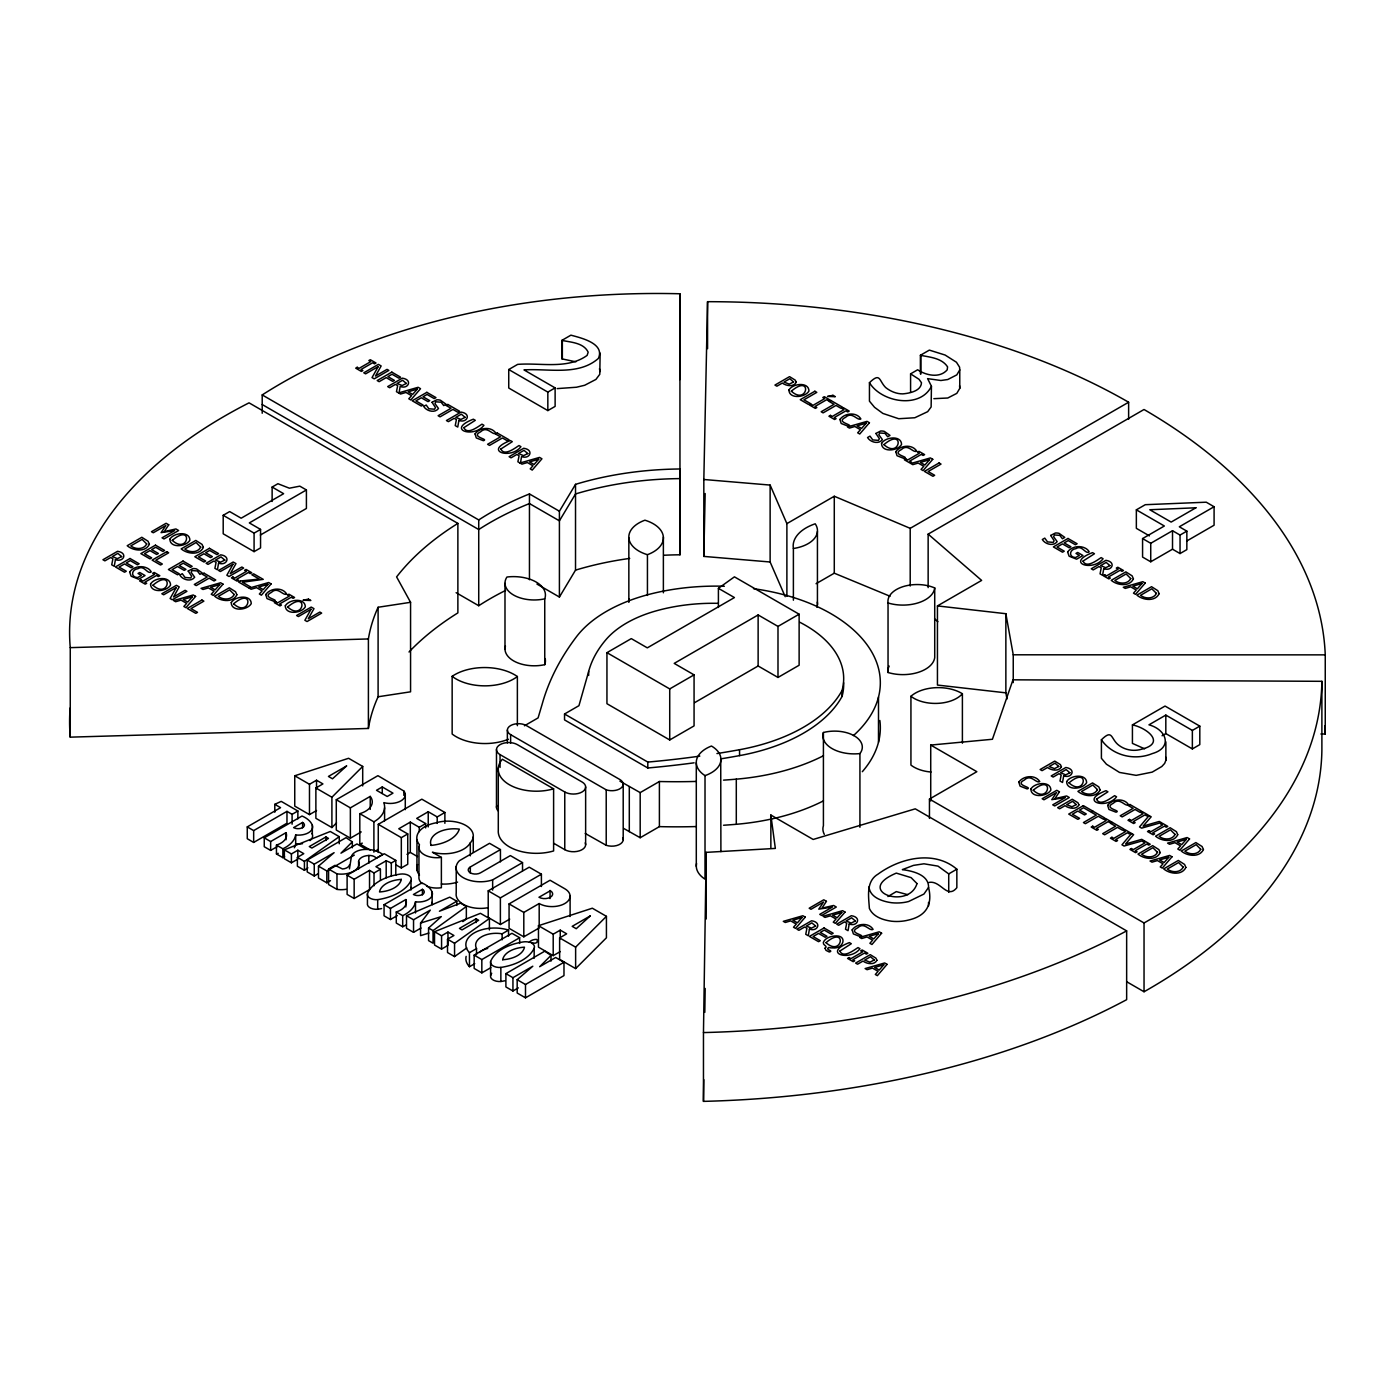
<?xml version="1.0" encoding="UTF-8"?>
<svg xmlns="http://www.w3.org/2000/svg" width="1395" height="1395" viewBox="0 0 1395 1395"><rect width="100%" height="100%" fill="white"/><g stroke="black" fill="none" stroke-linecap="round" stroke-linejoin="round"><path stroke-width="1.5" d="M703.464 1032.579L706.201 852.362L775.341 848.422L770.86 815.029L813.163 839.459L915.259 808.838L1126.654 930.884L1126.654 999.674A664.683 383.747 0 0 1 703.464 1101.37L703.464 1032.579A664.683 383.747 0 0 0 1126.654 930.884M703.464 1101.37L703.795 1079.66M704.806 1012.351L705.172 988.462M785.211 596.694L770.127 561.993L703.83 556.413L703.83 479.496L707.561 301.686A595.648 343.902 0 0 1 1128.625 402.231L1128.625 419.32M703.83 556.413L705.155 493.534M561.889 340.38L570.904 335.166C580.965 337.904 605.221 343.414 598.368 358.428C578.297 376.127 548.305 368.28 523.979 369.919L555.123 387.897L555.123 406.398L547.834 410.583L508.739 388.019L508.739 369.535L517.632 364.391C540.353 362.526 567.469 369.71 587.121 355.394L588.167 352.168C583.598 342.664 570.939 342.333 561.889 340.38L561.889 358.864L575.873 361.828M600.146 353.057L599.78 374.296L595.927 379.423L584.697 385.264L576.466 387.235L557.163 388.612M920.386 373.79L920.386 355.289L929.349 350.11L945.112 355.045L956.447 362.247L959.568 367.164L959.76 369.884L956.796 374.889L947.746 379.527L940.893 380.504L927.605 378.638L931.441 386.241C920.351 409.049 881.553 402.632 869.451 382.683C880.611 371.977 878.78 380.626 885.651 387.531C890.498 391.385 896.549 393.948 902.809 393.878C909.47 393.268 921.084 391.106 921.485 382.753L919.026 379.3L910.586 373.86L910.586 392.361M399.005 393.146L400.156 386.467C408.247 389.658 413.094 379.702 402.301 378.167L387.688 386.607L389.623 387.74L395.43 384.375L397.662 385.665L396.476 391.699L400.539 394.035L405.945 392.448L411.542 395.674L408.787 398.796L410.827 399.981L420.523 388.699L418.134 387.304L398.586 392.902M520.422 463.245L521.573 456.566C529.664 459.757 534.512 449.8 523.718 448.266L509.105 456.706L511.041 457.839L516.865 454.474L519.079 455.764L517.894 461.797L521.957 464.134L527.38 462.547L532.96 465.773L530.205 468.894L532.245 470.08L541.94 458.798L539.551 457.403L520.004 463M349.447 868.876L351.296 857.227A14.63 8.457 0 0 1 364.758 849.45A19.635 11.334 0 0 1 382.666 854.507L376.249 858.204A7.394 4.272 0 0 0 368.838 855.466A11.021 6.365 0 0 0 358.602 861.395A17.908 10.34 0 0 1 336.98 873.863L328.575 869.033L328.575 884.552L336.98 889.4A17.908 10.34 0 0 0 346.03 889.312M956.848 869.207L948.722 873.898L937.981 866.121L923.961 863.801L913.463 865.388L902.356 869.626C912.225 870.916 929 874.648 928.564 887.429C932.959 905.39 925.495 916.184 908.598 920.02A28.493 16.461 0 0 1 891.771 921.241C883.262 920.107 873.183 916.933 869.381 908.459C868.614 896.532 865.772 881.221 878.118 874.072C900.159 857.873 934.249 849.904 956.848 869.207L956.848 887.691C947.031 899.775 940.701 879.949 928.931 882.46M718.198 603.337A130.467 75.33 0 0 0 655.354 611.097A108.897 62.88 0 0 0 606.04 639.573A187.976 108.531 0 0 0 588.655 671.501L578.942 705.678L564.539 713.996L564.539 719.907L647.803 767.982A613.294 354.086 0 0 0 694.082 762.821M959.76 369.884L959.76 388.368L956.796 393.373L947.746 398.011L933.865 398.674M1162.07 735.758L1165.819 733.596L1192.359 748.923L1199.805 744.616L1199.805 726.132L1192.359 730.422L1165.819 715.094L1148.974 724.825C1166.551 729.55 1173.125 747.685 1152.218 753.614C1134.71 760.885 1112.373 755.724 1101.405 739.803C1112.338 729.01 1110.751 738.06 1117.674 744.32C1124.213 750.004 1133.438 751.696 1141.668 749.202C1166.342 743.134 1146.864 727.806 1132.426 724.894L1132.426 743.395L1144.597 748.801M1165.871 741.861L1165.871 760.345L1164.651 763.414L1161.791 766.518L1152.218 772.115L1136.158 775.358L1119.487 772.429L1106.427 764.216L1101.405 758.305L1101.405 739.803M928.564 887.429L923.909 894.073L908.598 901.519A28.493 16.461 0 0 1 891.771 902.739C882.739 901.519 869.905 897.578 868.998 886.854M536.953 584.069L559.412 597.043L559.412 511.233L575.525 484.344A232.25 134.094 0 0 1 679.993 468.982L679.993 554.792A232.25 134.094 0 0 0 663.689 555.262M559.412 597.043L575.525 570.136L575.525 484.344M428.875 933.063L420.575 935.644L420.575 923.072L430.305 910.115L413.548 919.776L406.503 915.713L406.503 928.285L413.548 932.348L420.994 928.059M294.746 775.777L309.481 784.286L316.526 780.223L322.925 783.92L315.88 787.983L315.88 818.307L331.905 827.566L331.905 797.242L362.7 766.43L348.593 758.287L294.746 775.777L294.746 806.118L309.481 814.61L316.526 810.547M331.905 827.566L336.509 822.945M538.47 925.705L553.205 934.197L560.249 930.134L566.666 933.83L559.622 937.893L559.622 959.359L575.629 968.601L575.629 947.153L606.424 916.341L592.334 908.215L538.47 925.705L538.47 947.153L553.205 955.645L560.249 951.582M575.629 968.601L606.424 937.789L606.424 916.341M317.868 873.898L314.259 875.99L307.196 871.91L307.196 860.087L346.065 837.645L352.325 841.865L340.955 853.182L356.981 843.94L365.298 848.753M505.897 973.623L544.765 951.181L551.008 955.418L539.656 966.718L555.663 957.476L563.981 962.288L563.981 975.593L525.496 997.826L517.179 993.013L517.179 979.691L532.803 966.229L512.942 977.686L505.897 973.623L505.897 986.945L512.942 991.008L518.347 987.869M456.793 905.425L456.793 901.222L439.425 911.249L460.577 903.158L466.348 906.488L433.043 930.622L433.043 943.212L428.561 940.614L428.561 928.041L441.308 916.602L420.575 923.072M330.476 880.681L326.814 882.808L318.478 877.996L318.478 866.155L334.102 852.676L314.259 864.15L307.196 860.087M462.844 921.607L466.348 919.061L466.348 906.488M718.408 607.453L718.408 588.324L734.433 576.85L799.126 614.201L799.126 665.241L777.991 677.447L758.13 665.99L694.727 702.592M304.424 870.306L304.424 861.43L339.247 836.669L330.284 831.49L284.371 849.851L284.371 858.727L291.416 862.808L297.832 859.111L297.832 850.235L303.779 853.67L297.379 857.367L297.379 866.243L304.424 870.306L307.894 867.829M454.561 956.586L454.561 943.282L489.401 918.503L480.438 913.324L434.525 931.703L434.525 945.025L441.57 949.088L447.969 945.391L447.969 932.069L453.933 935.504L447.516 939.201L447.516 952.523L454.561 956.586L466.767 947.92M887.917 896.532L896.305 891.597L907.779 894.701M260.377 535.035L306.412 508.46L306.412 489.959L249.321 522.916L260.551 529.403L260.551 547.904L254.082 551.635L223.2 533.797L223.2 515.313L229.669 511.581L241.161 518.208L283.621 493.69L272.13 487.064L272.13 501.45M272.13 487.064L277.919 483.716L289.358 488.198L299.82 486.157L306.412 489.959M223.2 515.313L254.082 533.134L260.551 529.403M508.739 369.535L547.834 392.1L555.123 387.897M910.586 373.86L917.648 369.78C926.036 375.412 939.759 378.533 947.205 369.832L947.571 366.868C941.799 357.974 929.802 357.207 920.386 355.289M297.867 818.882L297.867 811.001L292.096 814.331L286.969 811.367L286.969 823.207L253.663 842.44L247.264 838.726L247.264 826.904L280.569 807.67L274.798 804.34L274.798 812.239M247.264 826.904L253.663 830.6L286.969 811.367M786.885 596.275L786.885 523.631L834.28 496.254L910.203 528.339L1128.625 402.231M277.483 846.469L270.647 850.409L264.248 846.713L264.248 837.837L302.035 816.023A26.767 15.45 0 0 1 312.341 825.334L312.341 834.21A14.107 8.143 0 0 1 310.004 840.592M361.218 831.926L350.372 838.186L336.282 830.042L336.282 799.719L377.923 775.672L403.87 791.035L403.87 795.377M302.593 822.44L293.63 827.619A6.347 3.662 0 0 0 302.593 827.619A6.347 3.662 0 0 0 302.593 822.44L302.593 827.776M264.248 837.837L270.647 841.534L286.027 832.658L286.027 839.773M799.126 614.201L777.991 626.407L758.13 614.951L674.203 663.392L694.065 674.866L694.065 725.906L669.722 739.96L606.947 703.708L606.947 652.668L631.29 638.614L647.315 647.855L734.433 597.566L718.408 588.324M382.265 786.954L376.51 790.285L387.217 796.475L392.971 793.145L382.265 786.954L382.265 793.459M336.282 799.719L350.372 807.862L370.233 796.388L370.233 809.379M284.371 849.851L291.416 853.932L297.832 850.235M325.942 836.948L309.289 846.573L311.852 848.055L328.505 838.43L325.942 836.948L325.942 840.505M524.45 725.784L538.086 717.902L542.219 703.987A479.078 276.594 0 0 1 576.466 636.748A143.894 83.072 0 0 1 650.489 594.008A162.709 93.936 0 0 1 724.371 586.249M378.272 852.484L378.272 824.323L421.831 799.178L444.883 812.483L444.883 823.329M816.058 583.703L834.28 573.188L890.062 596.258M328.575 869.033L334.992 865.318L342.507 868.998A8.126 4.691 0 0 0 349.447 864.987M425.667 827.915L425.667 823.591L419.267 827.287L410.304 822.108L398.761 828.769L407.741 833.948L407.741 864.272L401.324 867.969L396.006 864.9M444.883 812.483L437.21 816.929L428.23 811.75L416.704 818.412L425.667 823.591M318.478 866.155L326.814 870.968L354.313 855.1M378.272 824.323L401.324 837.645L407.741 833.948M928.146 587.609L928.146 534.128L1144.022 409.502A623.286 359.84 0 0 1 1325.25 654.865L1325.25 733.997L1320.908 733.997M380.416 879.966L380.416 869.277L374.017 872.974L369.535 870.393L369.535 889.609L354.156 898.485L347.111 894.422L347.111 875.188L384.27 853.74L395.796 860.401L395.796 875.362M606.947 652.668L669.722 688.921L694.065 674.866M347.111 875.188L354.156 879.269L369.535 870.393M395.796 860.401L391.315 862.982L386.188 860.767L375.935 866.679L380.416 869.277M407.009 854.333L410.304 852.432L417.471 856.582M397.296 915.573L390.46 919.514L384.061 915.817L384.061 904.71L421.848 882.895A26.767 15.45 0 0 1 432.154 892.207L432.154 903.315A14.107 8.143 0 0 1 432.433 904.64M422.423 889.33L413.443 894.491A6.347 3.662 0 0 0 422.423 894.491A6.347 3.662 0 0 0 422.423 889.33L422.423 894.875M384.061 904.71L390.46 908.424L405.84 899.548L405.84 906.942M470.324 873.13L470.324 866.975L500.439 849.59L500.439 861.883M1006.981 699.017L1005.865 692.844L937.44 685.067L937.44 605.918L981.627 580.407L928.146 534.128M619.938 781.165L640.183 792.604L659.399 781.514A409.973 236.697 0 0 0 695.809 781.444M500.439 849.59L489.54 843.312L459.426 860.698A24.29 14.02 0 0 0 463.227 877.682A24.29 14.02 0 0 0 492.644 879.861L522.532 862.616L522.532 870.811M1149.428 535.872L1136.35 528.339L1136.35 509.838L1145.295 504.694L1206.256 502.2L1214.086 506.734L1214.086 525.217L1186.639 541.068M509.716 919.131L500.386 924.501L488.215 917.474L488.215 890.847L529.228 867.184L541.399 874.212L541.399 886.505M488.215 890.847L500.386 897.874L541.399 874.212M434.525 931.703L441.57 935.766L447.969 932.069M476.096 918.799L459.443 928.407L462.007 929.89L478.659 920.281L476.096 918.799L476.096 922.601M509.07 903.908L550.066 880.245L564.801 888.755A18.118 10.462 0 0 1 564.801 903.541A18.118 10.462 0 0 1 539.185 903.541L523.805 912.417L509.07 903.908L509.07 928.32L523.805 936.83L539.185 927.954M1214.086 506.734L1179.316 526.787L1186.849 531.146L1186.849 549.63L1180.048 553.553L1172.515 549.211L1150.735 561.784L1142.575 557.076L1142.575 538.575L1164.354 526.002L1136.35 509.838M623.687 828.438L640.183 837.732L659.399 826.625A409.973 236.697 0 0 0 695.809 826.572M1142.575 538.575L1150.735 543.3L1172.515 530.728L1180.048 535.07L1186.849 531.146M474.753 963.683L469.47 966.718L469.47 952.68L476.515 948.6A20.541 11.857 0 0 1 481.641 936.777A20.541 11.857 0 0 1 502.13 933.813L508.547 930.116L508.547 936.132M490.831 967.677L481.833 972.873L474.161 968.444L474.161 955.122L511.948 933.307L519.637 937.736L519.637 943.456M474.161 955.122L481.833 959.568L519.637 937.736M517.179 979.691L525.496 984.504L563.981 962.288M929.454 818.412L929.454 799.073L976.849 771.697L930.727 745.069L930.727 800.957M1132.426 724.894L1165.052 706.062L1199.805 726.132M274.798 804.34L281.197 801.375L297.867 811.001M406.503 915.713L449.748 897.159L456.793 901.222M368.402 728.452L368.402 638.945A340.642 196.66 0 0 1 378.097 607.261L410.566 602.309L410.566 691.815L378.097 696.768A340.642 196.66 0 0 0 368.402 728.452L70.256 737.153A530.117 306.063 0 0 1 70.134 708.015M930.727 745.069L992.42 739.263L1012.979 679.818L1321.885 681.318L1321.885 750.109A593.381 342.577 0 0 1 1144.04 991.758L1127.108 981.975M70.256 737.153L70.256 647.646L368.402 638.945M937.44 605.918L1005.865 613.713L1013.241 654.796L1325.25 654.865M529.333 942.235L534.86 943.229A4.011 2.319 0 0 0 536.918 942.322L537.494 940.404L536.447 939.358A8.056 4.656 0 0 0 529.333 942.235A8.911 5.144 0 0 0 523.282 941.921A45.425 26.226 0 0 0 490.604 961.521L490.604 975.576A9.067 5.231 0 0 0 500.857 981.487A46.907 27.08 0 0 0 504.781 980.79M703.83 479.496L770.127 485.076L786.885 523.631M622.815 837.959A11.317 6.539 0 0 1 618.77 844.829A11.317 6.539 0 0 1 606.215 845.3L585.22 833.443M262.208 413.251L262.208 394.924L478.729 519.934A285.87 165.046 0 0 1 529.455 493.935L559.412 511.233M262.208 404.533L478.729 529.542A285.87 165.046 0 0 1 529.455 503.56L559.412 520.841L575.525 493.952A232.25 134.094 0 0 1 679.993 478.607M409.014 651.988A340.642 196.66 0 0 1 457.874 612.893L457.874 523.404L249.042 402.841A530.117 306.063 0 0 0 70.256 647.646M929.454 799.073L1144.04 922.967L1144.04 991.758M456.13 592.683L478.729 605.726A285.87 165.046 0 0 1 505.6 590.434M564.539 713.996L647.803 762.071A613.294 354.086 0 0 0 699.819 756.125M510.622 734.642L606.215 789.832A11.317 6.539 0 0 0 620.862 788.158A11.317 6.539 0 0 0 619.886 779.543L526.351 725.557A11.125 6.434 0 0 0 510.622 725.557A11.125 6.434 0 0 0 510.622 734.642L510.622 743.169M500.055 754.625L564.766 791.976A12.224 7.062 0 0 0 582.064 791.976A12.224 7.062 0 0 0 582.064 781.985L517.353 744.634A12.224 7.062 0 0 0 500.055 744.634A12.224 7.062 0 0 0 500.055 754.625L500.055 767.442M553.606 788.82L502.357 759.229A38.118 22.006 0 0 0 509.402 784.757A38.118 22.006 0 0 0 553.606 788.82L553.606 850.95A38.118 22.006 0 0 1 498.294 830.199L498.294 768.07M553.675 843.26L564.766 849.66A12.224 7.062 0 0 0 579.518 850.793A12.224 7.062 0 0 0 585.22 842.842M522.532 862.616L510.361 855.588L480.473 872.851A7.184 4.15 0 0 1 470.324 872.851A7.184 4.15 0 0 1 470.324 866.975M441.378 857.402L432.415 852.223A27.429 15.833 0 0 0 470.307 842.842A25.563 14.77 0 0 0 465.825 825.456A25.563 14.77 0 0 0 435.728 822.876A27.429 15.833 0 0 0 419.476 844.742A17.995 10.393 0 0 0 441.378 857.402L441.378 887.726A17.995 10.393 0 0 1 426.556 886.174M315.88 787.983L331.905 797.242M370.233 796.388A22.983 13.27 0 0 1 359.805 813.669L373.895 821.812L373.895 852.136M559.622 937.893L575.629 947.153M359.805 813.669L359.805 844.01L370.373 850.113M428.561 928.041L433.043 930.622M447.516 939.201L454.561 943.282M405.84 899.548A19.547 11.282 0 0 1 396.285 911.964L402.684 915.661L402.684 926.768A35.328 20.402 0 0 0 406.084 924.937M286.027 832.658A19.547 11.282 0 0 1 276.454 845.091L282.871 848.788L282.871 857.663A35.328 20.402 0 0 0 284.615 856.792M297.379 857.367L304.424 861.43M276.454 845.091L276.454 853.967L282.871 857.663M402.684 926.768L396.285 923.054L396.285 911.964M934.633 618.892L937.876 621.682M410.566 602.309L396.599 576.902A340.642 196.66 0 0 1 457.874 523.404M599.449 368.786L600.146 371.558M959.568 385.648L959.76 388.368M1165.767 757.189L1165.871 760.345M928.512 902.425L928.564 905.913M262.208 394.924A530.902 306.516 0 0 1 679.906 293.77L679.993 554.792M1192.359 730.422L1192.359 748.923M1180.048 535.07L1180.048 553.553M1172.515 530.728L1172.515 549.211M1165.819 715.094L1165.819 733.596M1150.735 543.3L1150.735 561.784M1013.241 654.796L1013.241 682.608M1005.865 613.713L1005.865 692.844M931.023 772.028A30.237 17.455 0 0 1 910.935 765.07L910.935 696.279A32.556 18.798 0 0 1 962.393 693.751L962.393 743.204M948.722 873.898L948.722 892.381M934.72 587.94L934.72 657.481A31.876 18.414 0 0 1 888.04 672.495L888.04 602.971A29.225 16.88 0 0 1 902.914 586.685A29.225 16.88 0 0 1 934.72 587.94A31.876 18.414 0 0 1 888.04 602.971M931.441 386.241L931.128 406.974L927.675 411.664L914.806 417.75L898.711 418.727L882.861 413.426L874.56 407.323L869.451 401.167L869.451 382.683M920.892 355.585L920.892 374.087M910.203 528.339L910.203 586.039M753.492 588.673A162.709 93.936 0 0 1 835.744 616.573A169.58 97.912 0 0 1 878.501 697.064L878.501 742.175A168.708 97.406 0 0 1 862.319 771.697M824.306 834.35A31.318 18.083 0 0 1 823.416 825.683L823.416 732.497A27.656 15.973 0 0 1 854.211 735.793A27.656 15.973 0 0 1 859.93 753.579L859.93 827.27M799.876 622.292A130.467 75.33 0 0 1 842.039 690.525L842.039 696.454A157.216 90.762 0 0 1 739.559 755.619A613.294 354.086 0 0 1 720.727 758.863L720.901 851.647M834.28 496.254L834.28 573.188M817.435 531.478L817.435 604.715M793.389 548.497A44.413 25.651 0 0 1 815.203 523.805A31.945 18.449 0 0 1 793.389 548.497L793.389 600.199M777.991 626.407L777.991 677.447M770.86 815.029L770.86 847.567M770.127 485.076L770.127 561.993M758.13 614.951L758.13 665.99M842.039 690.525A157.216 90.762 0 0 1 739.559 749.708L739.559 755.619M823.434 755.741A168.708 97.406 0 0 1 736.298 779.16L736.298 824.288A409.973 236.697 0 0 1 723.552 825.247M707.561 301.686L707.561 348.698M706.201 852.362L706.201 919.009M705.016 775.62A32.905 18.989 0 0 0 711.467 746.029A34.195 19.739 0 0 0 705.016 775.62L705.016 879.164A34.195 19.739 0 0 1 696.558 863.522M696.297 762.786L696.297 866.33M679.906 293.77L679.906 379.579M669.722 688.921L669.722 739.96M663.375 537.023L663.375 592.788M659.399 781.514L659.399 826.625M647.803 762.071L647.803 767.982M629.11 598.734A34.422 19.879 0 0 0 628.849 602.204L628.849 537.86A34.422 19.879 0 0 1 644.926 520.195A34.561 19.966 0 0 1 647.437 554.687L647.437 595.438M640.183 792.604L640.183 837.732M629.302 786.571L629.302 831.682M623.199 784.164L623.199 839.65M606.215 789.832L606.215 845.3M588.655 671.501L588.655 675.442M585.638 786.972L585.638 844.672M570.102 896.148L570.102 916.498M564.766 791.976L564.766 849.66M562.342 340.642L562.342 359.143M560.249 930.134L560.249 938.713M553.205 934.197L553.205 955.645M551.008 955.418L551.008 961.12M550.066 890.411L550.066 898.554M547.834 392.1L547.834 410.583M544.747 598.839A29.225 16.88 0 0 1 513.552 595.02A29.225 16.88 0 0 1 506.943 577.024A31.876 18.414 0 0 1 544.747 598.839L544.747 664.665A29.225 16.88 0 0 1 515.627 661.945A29.225 16.88 0 0 1 505.443 645.972M539.185 903.541L539.185 925.914M531.861 943.247A8.911 5.144 0 0 1 534.163 948.216L534.163 958.243M529.455 493.935L529.455 579.745M525.496 984.504L525.496 997.826M523.805 912.417L523.805 936.83M508.338 739.263A40.769 23.541 0 0 1 452.154 734.032L452.154 676.331A40.769 23.541 0 0 0 517.371 676.54L517.371 725.679M512.942 977.686L512.942 991.008M507.361 730.091L507.361 742.907M504.99 583.372L504.99 649.198M502.13 933.813L502.13 939.829M534.163 948.216A46.907 27.08 0 0 1 500.857 967.432L500.857 981.487M500.386 897.874L500.386 924.501M496.481 749.621L496.481 807.321M492.644 879.861L492.644 890.115M489.401 918.503L489.401 929.924M481.833 959.568L481.833 972.873M478.729 519.934L478.729 605.726M476.515 948.6L476.515 954.633M473.271 836.843L473.271 852.014M470.307 842.842L470.307 855.832M456.217 866.487L456.217 893.114A24.29 14.02 0 0 0 487.797 907.744M441.57 935.766L441.57 949.088M437.21 816.929L437.21 823.434M428.23 811.75L428.23 826.921M419.267 827.287L419.267 831.612M418.953 846.521L418.953 876.845A17.995 10.393 0 0 0 422.179 883.645M416.948 839.581L416.948 869.922M432.154 892.207A14.107 8.143 0 0 1 415.501 901.833L415.501 912.923M413.548 919.776L413.548 932.348M381.62 908.563A46.907 27.08 0 0 1 377.696 909.261A9.067 5.231 0 0 1 367.443 903.35L367.443 893.742A45.425 26.226 0 0 1 400.121 874.124A8.911 5.144 0 0 1 411.002 880.419L411.002 890.027M410.304 822.108L410.304 852.432M405.282 794.47L405.282 809.641M401.324 837.645L401.324 867.969M391.315 862.982L391.315 875.816M390.46 908.424L390.46 919.514M386.188 860.767L386.188 877.856M384.584 807.81L384.584 820.818M378.097 607.261L378.097 696.768M411.002 880.419A46.907 27.08 0 0 1 377.696 899.653L377.696 909.261M374.017 872.974L374.017 885.79M368.838 855.466L368.838 863.243M362.7 766.43L362.7 785.926M358.602 861.395L358.602 869.155M354.156 879.269L354.156 898.485M352.325 841.865L352.325 847.794M350.372 807.862L350.372 838.186M339.247 836.669L339.247 843.766M336.98 873.863L336.98 889.4M326.814 870.968L326.814 882.808M316.526 780.223L316.526 788.89M314.259 864.15L314.259 875.99M309.481 784.286L309.481 814.61M312.341 825.334A14.107 8.143 0 0 1 295.688 834.96L295.688 843.836A35.328 20.402 0 0 1 294.328 847.776M292.096 814.331L292.096 824.183M291.416 853.932L291.416 862.808M270.647 841.534L270.647 850.409M254.082 533.134L254.082 551.635M253.663 830.6L253.663 842.44M457.577 882.093A27.429 15.833 0 0 1 441.361 884.011M419.476 875.083A27.429 15.833 0 0 1 417.558 864.569M823.434 800.869A168.708 97.406 0 0 1 736.298 824.288M879.861 720.483A169.58 97.912 0 0 1 878.501 742.175M878.501 697.064A168.708 97.406 0 0 1 853.426 735.583M736.298 779.16A409.973 236.697 0 0 1 723.552 780.136M739.559 749.708A613.294 354.086 0 0 1 716.943 753.562M843.644 682.748A130.467 75.33 0 0 1 842.039 696.454M500.857 967.432A9.067 5.231 0 0 1 490.604 961.521M1321.885 681.318A593.381 342.577 0 0 1 1144.04 922.967M490.604 975.576A45.425 26.226 0 0 1 491.703 973.274M962.393 693.751A30.237 17.455 0 0 1 910.935 696.279M859.93 753.579A31.318 18.083 0 0 1 823.416 732.497M452.154 676.331A42.234 24.378 0 0 1 517.371 676.54M575.525 570.136A232.25 134.094 0 0 1 629.703 558.418M498.12 810.844A12.224 7.062 0 0 1 496.899 805.49M545.183 658.597A31.876 18.414 0 0 1 544.747 664.665M817.313 602.099A31.945 18.449 0 0 1 816.895 607.313M647.437 554.687A34.422 19.879 0 0 1 628.849 537.86M888.04 672.495A29.225 16.88 0 0 1 889.156 666.078M1324.744 725.731A623.286 359.84 0 0 1 1325.25 733.997M431.787 902.391A26.767 15.45 0 0 1 432.154 903.315M415.501 901.833A35.328 20.402 0 0 1 402.684 915.661M411.002 887.377A8.911 5.144 0 0 1 411.281 889.156M377.696 899.653A9.067 5.231 0 0 1 367.443 893.742M302.575 843.661A14.107 8.143 0 0 1 295.688 843.836M311.957 833.303A26.767 15.45 0 0 1 312.341 834.21M278.25 853.322A19.547 11.282 0 0 1 276.454 853.967M295.688 834.96A35.328 20.402 0 0 1 282.871 848.788M469.47 966.718A28.737 16.583 0 0 1 466.139 956.377M479.27 952.454A20.541 11.857 0 0 1 487.692 948.408M469.47 952.68A28.737 16.583 0 0 1 474.265 932.889A28.737 16.583 0 0 1 508.547 930.116M403.87 791.035A15.083 8.719 0 0 1 400.871 800.904A15.083 8.719 0 0 1 383.799 802.631A36.043 20.803 0 0 1 373.895 821.812M377.818 849.503A36.043 20.803 0 0 1 375.952 850.863M362.316 843.138A22.983 13.27 0 0 1 359.805 844.01M152.909 585.237C169.37 600.269 174.323 567.102 152.909 585.237M172.265 540.371C188.726 555.402 193.661 522.236 172.265 540.371M233.61 603.808C250.071 618.839 255.023 585.673 233.61 603.808M287.666 606.999C304.127 622.03 309.08 588.864 287.666 606.999M791.314 391.175C807.775 406.207 812.727 373.04 791.314 391.175M883.907 444.621C900.368 459.653 905.303 426.486 883.907 444.621M1033.224 790.233C1049.685 805.264 1054.637 772.098 1033.224 790.233M1068.988 782.857C1085.449 797.888 1090.384 764.722 1068.988 782.857M825.997 942.636C842.458 957.668 847.428 924.501 825.997 942.636M916.986 883.576C908.947 910.412 853.217 891.248 896.305 873.113L911.109 877.629L916.986 883.576M463.872 427.655C467.168 435.362 478.241 426.486 481.99 424.185L483.925 425.301C474.143 438.466 445.458 429.887 473.358 419.197L475.294 420.313L463.872 427.655M500.857 449.016C504.17 456.723 515.243 447.847 518.992 445.546L520.928 446.662C511.145 459.844 482.461 451.248 510.361 440.558L512.296 441.674L500.857 449.016M839.877 951.041C843.173 958.766 854.263 949.89 858.012 947.589L859.948 948.705C850.165 961.87 821.481 953.291 849.381 942.601L851.316 943.718L839.877 951.041M1083.026 561.086C1086.321 568.794 1097.394 559.918 1101.143 557.616L1103.079 558.732C1093.296 571.898 1064.629 563.318 1092.512 552.629L1094.465 553.745L1083.026 561.086M1096.505 799.143C1099.801 806.851 1110.873 797.975 1114.622 795.673L1116.558 796.789C1106.776 809.972 1078.091 801.375 1105.991 790.686L1107.926 791.819L1096.505 799.143M825.038 948.216L825.997 950.361L829.275 952C834.35 950.658 824.532 949.925 828.787 947.449A7.69 4.447 0 0 0 832.867 947.903C843.783 949.228 848.055 934.598 834.576 935.993C830.304 936.429 824.916 938.085 823.312 942.479C822.736 945.531 828.386 945.949 825.038 948.216M115.419 559.604L114.25 566.283L111.722 564.818L112.908 558.785L110.693 557.512L104.869 560.86L102.934 559.744L117.546 551.304C128.357 552.821 123.492 562.795 115.419 559.604M218.579 563.127L217.428 569.788L214.9 568.34L216.085 562.307L213.853 561.034L208.047 564.382L206.111 563.266L220.724 554.826C231.518 556.343 226.67 566.318 218.579 563.127M458.92 420.401L457.752 427.062L455.241 425.615L456.409 419.581L454.195 418.308L448.388 421.656L446.435 420.54L461.047 412.1C471.859 413.617 466.994 423.592 458.92 420.401M809.431 929.07L808.28 935.749L805.752 934.284L806.92 928.25L804.706 926.977L798.899 930.325L796.946 929.209L811.576 920.77C822.37 922.304 817.505 932.261 809.431 929.07M849.189 923.996L848.038 930.674L845.51 929.227L846.695 923.194L844.463 921.903L838.657 925.269L836.721 924.153L851.334 915.713C862.127 917.23 857.28 927.187 849.189 923.996M1063.688 775.794L1062.537 782.473L1060.008 781.026L1061.176 774.992L1058.962 773.702L1053.155 777.067L1051.202 775.934L1065.832 767.494C1076.626 769.029 1071.761 778.985 1063.688 775.794M1103.741 568.637L1102.573 575.315L1100.062 573.868L1101.23 567.835L1099.016 566.544L1093.209 569.91L1091.256 568.776L1105.869 560.337C1116.68 561.871 1111.815 571.828 1103.741 568.637M188.203 571.043L191.656 576.292L190.731 577.948L185.029 577.478L182.274 573.694L179.833 575.106C182.64 579.884 191.098 582.203 194.672 577.216L191.132 572.299L192.004 570.538L197.323 570.956L199.956 574.322L202.275 572.979L196.608 568.968A6.591 3.801 0 0 0 192.894 568.585L188.203 571.043M432.014 402.301L435.467 407.549L434.542 409.223L428.84 408.752L426.207 405.038L423.644 406.363C426.452 411.141 434.909 413.461 438.483 408.473L434.944 403.556L435.798 401.795L441.134 402.213L443.749 405.579L446.086 404.236L440.419 400.226A6.591 3.801 0 0 0 436.705 399.842L432.014 402.301M875.92 433.461L879.373 438.71L878.466 440.384L872.747 439.913L869.992 436.129L867.55 437.524C870.358 442.302 878.815 444.621 882.39 439.634L878.85 434.734L879.722 432.973L885.04 433.392L887.673 436.74L889.993 435.397L884.325 431.386A6.591 3.801 0 0 0 880.611 431.02L875.92 433.461M1050.697 535.453L1054.132 540.702L1053.225 542.376L1047.523 541.905L1044.75 538.121L1042.327 539.516C1045.134 544.294 1053.591 546.613 1057.148 541.626L1053.609 536.709L1054.48 534.948L1059.799 535.384L1062.432 538.732L1064.769 537.389L1059.101 533.378A6.591 3.801 0 0 0 1055.37 533.012L1050.697 535.453M129.648 572.037L131.147 576.222L138.646 579.239L145.028 575.542L139.727 572.491L138.018 573.467L141.383 575.42L137.617 577.6C130.241 577.199 131.566 569.317 137.965 568.689C144.156 564.434 147.434 574.81 151.235 571.898L150.712 571.078A13.252 7.655 0 0 0 147.713 568.41C141.941 565.149 133.501 566.51 129.648 572.037M1067.611 552.001L1069.111 556.186L1076.609 559.203L1082.973 555.506L1077.672 552.455L1075.981 553.431L1079.346 555.384L1075.562 557.564C1068.204 557.163 1069.529 549.281 1075.929 548.653C1082.101 544.399 1085.397 554.774 1089.199 551.862L1088.658 551.042A13.252 7.655 0 0 0 1085.676 548.375C1079.904 545.114 1071.465 546.474 1067.611 552.001M265.748 594.549L266.986 598.577L274.048 601.35C280.238 599.745 260.638 597.705 271.275 592.474C277.936 585.952 282.941 596.188 286.707 594.043C282.296 586.754 270.264 588.08 265.748 594.549M475.05 433.915L476.288 437.943L483.35 440.698C489.558 439.094 469.941 437.053 480.578 431.822C487.239 425.318 492.243 435.536 496.01 433.392C491.598 426.12 479.566 427.428 475.05 433.915M839.929 419.459L841.185 423.487L848.247 426.242C854.49 424.673 834.803 422.58 845.475 417.367C852.136 410.862 857.14 421.081 860.889 418.936C856.495 411.664 844.463 412.972 839.929 419.459M895.782 451.684L897.02 455.712L904.082 458.484C910.325 456.897 890.638 454.822 901.309 449.608C907.971 443.104 912.975 453.323 916.742 451.178C912.33 443.906 900.298 445.214 895.782 451.684M852.136 929.907L853.391 933.935L860.436 936.69C866.644 935.103 847.027 933.063 857.681 927.815C864.325 921.31 869.329 931.546 873.096 929.384C868.684 922.112 856.652 923.438 852.136 929.907M1018.803 782.107L1020.059 786.135L1027.104 788.907C1033.311 787.303 1013.712 785.263 1024.349 780.032C1031.01 773.51 1035.997 783.746 1039.763 781.601C1035.352 774.33 1023.32 775.637 1018.803 782.107M1107.682 805.403L1108.92 809.431L1115.983 812.186C1122.19 810.6 1102.573 808.559 1113.21 803.311C1119.871 796.807 1124.876 807.025 1128.642 804.88C1124.23 797.609 1112.199 798.934 1107.682 805.403M796.231 382.265C793.703 387.304 786.135 385.944 782.333 383.05L776.875 386.188L774.94 385.072L789.553 376.633L795.22 380.137L796.231 382.265M876.914 960.283C874.386 965.323 866.818 963.962 863.017 961.068L857.559 964.207L855.623 963.091L870.236 954.651L875.903 958.156L876.914 960.283M1061.421 766.744C1058.892 771.784 1051.324 770.424 1047.523 767.512L1042.065 770.668L1040.129 769.534L1054.742 761.095L1060.409 764.617L1061.421 766.744M1078.945 804.88C1076.417 809.92 1068.849 808.559 1065.048 805.665L1059.59 808.804L1057.654 807.688L1072.267 799.248L1077.934 802.753L1078.945 804.88M150.555 584.034C150.555 593.381 166.79 591.724 170.556 585.08C170.486 575.751 154.339 577.425 150.555 584.034M169.894 539.15C169.911 548.497 186.145 546.84 189.894 540.214C189.825 530.885 173.695 532.559 169.894 539.15M231.256 602.605C231.274 611.952 247.49 610.295 251.257 603.651C251.187 594.322 235.058 595.996 231.256 602.605M285.312 605.796C285.312 615.143 301.547 613.469 305.313 606.842C305.243 597.513 289.096 599.187 285.312 605.796M788.96 389.955C788.96 399.301 805.194 397.645 808.961 391.019C808.891 381.689 792.744 383.363 788.96 389.955M881.553 443.418C881.553 452.765 897.787 451.108 901.554 444.464C901.484 435.135 885.337 436.809 881.553 443.418M1030.87 789.012C1030.888 798.358 1047.104 796.702 1050.871 790.076C1050.801 780.747 1034.671 782.421 1030.87 789.012M1066.634 781.636C1066.634 790.982 1082.869 789.326 1086.635 782.7C1086.565 773.353 1070.418 775.045 1066.634 781.636M149.387 544.259C145.516 552.525 133.222 550.868 127.207 545.724L141.819 537.284L148.079 541.26L149.387 544.259M203.374 547.398C199.502 555.663 187.209 554.007 181.193 548.88L195.806 540.44L202.066 544.399L203.374 547.398M236.871 594.758C233 603.024 220.706 601.385 214.69 596.24L229.303 587.801L235.563 591.759L236.871 594.758M1133.42 578.838C1129.549 587.103 1117.255 585.464 1111.24 580.32L1125.852 571.88L1132.112 575.839L1133.42 578.838M1159.123 593.677C1155.234 601.942 1142.941 600.286 1136.925 595.142L1151.538 586.702L1157.798 590.678L1159.123 593.677M1100.097 789.884C1096.226 798.149 1083.932 796.493 1077.916 791.366L1092.529 782.926L1098.789 786.885L1100.097 789.884M1160.187 852.589C1156.315 860.854 1144.005 859.215 1137.989 854.071L1152.619 845.632L1158.861 849.59L1160.187 852.589M1177.729 834.698C1173.858 842.981 1161.564 841.324 1155.548 836.18L1170.161 827.741L1176.421 831.699L1177.729 834.698M1185.872 867.428C1182.001 875.694 1169.707 874.037 1163.692 868.893L1178.304 860.453L1184.564 864.429L1185.872 867.428M1203.432 849.538C1199.56 857.803 1187.25 856.146 1181.234 851.02L1195.864 842.58L1202.106 846.538L1203.432 849.538M146.719 543.98C143.859 549.752 135.402 549.578 130.816 545.881L142.098 539.377L146.719 543.98M200.706 547.136C197.846 552.891 189.389 552.716 184.803 549.037L196.085 542.515L200.706 547.136M234.203 594.497C231.343 600.251 222.886 600.077 218.3 596.397L229.582 589.876L234.203 594.497M1130.752 578.576C1127.892 584.331 1119.435 584.174 1114.849 580.477L1126.131 573.955L1130.752 578.576M1156.438 593.398C1153.595 599.17 1145.138 598.996 1140.535 595.316L1151.817 588.795L1156.438 593.398M1097.429 789.622C1094.587 795.377 1086.112 795.202 1081.526 791.523L1092.808 785.001L1097.429 789.622M1157.501 852.328C1154.659 858.082 1146.202 857.925 1141.616 854.228L1152.88 847.707L1157.501 852.328M1175.061 834.437C1172.218 840.208 1163.744 840.034 1159.158 836.337L1170.44 829.833L1175.061 834.437M1183.204 867.149C1180.344 872.921 1171.887 872.747 1167.301 869.068L1178.583 862.546L1183.204 867.149M1200.746 849.276C1197.904 855.03 1189.447 854.856 1184.861 851.177L1196.125 844.655L1200.746 849.276M793.546 381.968L789.291 384.148L783.99 382.09L789.832 378.708L793.546 381.968M874.229 959.987L869.992 962.166L864.673 960.109L870.515 956.726L874.229 959.987M1058.735 766.448L1054.498 768.61L1049.179 766.553L1055.021 763.187L1058.735 766.448M1076.26 804.584L1072.005 806.763L1066.704 804.706L1072.546 801.323L1076.26 804.584M121.627 556.57L117.407 558.645L112.315 556.57L117.825 553.379L121.627 556.57M224.804 560.092L220.584 562.168L215.475 560.092L221.003 556.901L224.804 560.092M406.381 383.451L402.161 385.526L397.052 383.451L402.58 380.26L406.381 383.451M465.128 417.367L460.925 419.442L455.816 417.367L461.326 414.175L465.128 417.367M527.798 453.549L523.578 455.624L518.469 453.549L523.997 450.358L527.798 453.549M815.639 926.053L811.437 928.111L806.327 926.036L811.838 922.862L815.639 926.053M855.414 920.979L851.194 923.054L846.085 920.979L851.613 917.788L855.414 920.979M1109.949 565.62L1105.747 567.695L1100.638 565.62L1106.148 562.429L1109.949 565.62M1069.895 772.778L1065.693 774.853L1060.584 772.778L1066.111 769.587L1069.895 772.778M176.258 587.522L170.12 598.525L172.3 599.78L186.913 591.341L185.099 590.294L173.521 596.973L179.205 586.894L176.45 585.307L161.837 593.747L163.651 594.793L176.258 587.522M233 564.243L226.862 575.246L229.042 576.501L243.654 568.061L241.841 567.015L230.262 573.694L235.964 563.615L233.192 562.028L218.579 570.468L220.393 571.514L233 564.243M378.202 366.589L372.046 377.592L374.226 378.847L388.856 370.407L387.043 369.361L375.464 376.04L381.149 365.961L378.394 364.374L363.781 372.814L365.595 373.86L378.202 366.589M311.015 609.284L304.877 620.287L307.057 621.542L321.67 613.102L319.856 612.056L308.278 618.735L313.98 608.656L311.224 607.069L296.594 615.509L298.408 616.555L311.015 609.284M168.743 524.816L164.244 531.617L175.909 528.949L178.612 530.519L164 538.958L162.047 537.825L174.654 530.553L161.088 532.628L165.883 525.496L153.293 532.768L151.462 531.722L166.092 523.282L168.743 524.816M826.433 901.327L821.951 908.145L833.617 905.477L836.303 907.029L821.69 915.469L819.754 914.353L832.344 907.081L818.778 909.139L823.573 902.024L810.983 909.296L809.17 908.232L823.782 899.792L826.433 901.327M1059.433 791.819L1054.934 798.637L1066.6 795.97L1069.302 797.521L1054.69 805.961L1052.737 804.845L1065.344 797.574L1051.778 799.649L1056.573 792.517L1043.983 799.788L1042.152 798.742L1056.782 790.302L1059.433 791.819M1131.554 833.478L1121.964 844.812L1124.056 846.033L1143.708 840.487L1141.72 839.337L1125.538 844.01L1133.629 834.663L1131.554 833.478M1149.114 815.587L1139.523 826.921L1141.616 828.142L1161.268 822.597L1159.28 821.446L1143.098 826.119L1151.189 816.79L1149.114 815.587M195.614 596.38L185.936 607.662L183.878 606.476L186.634 603.355L181.054 600.129L175.648 601.716L173.677 600.582L193.225 594.985L195.614 596.38M222.991 584.156L213.295 595.438L211.255 594.253L214.01 591.131L208.413 587.905L203.007 589.492L201.054 588.359L220.602 582.761L222.991 584.156M271.101 583.912L261.406 595.194L259.365 594.008L262.12 590.887L256.541 587.661L251.117 589.248L249.164 588.115L268.712 582.517L271.101 583.912M869.434 422.737L859.739 434.019L857.681 432.834L860.436 429.712L854.856 426.486L849.45 428.091L847.48 426.957L867.027 421.36L869.434 422.737M932.767 459.304L923.072 470.603L921.031 469.417L923.786 466.279L918.206 463.07L912.783 464.657L910.83 463.524L930.378 457.926L932.767 459.304M805.264 917.125L795.568 928.407L793.511 927.222L796.283 924.1L790.686 920.874L785.28 922.479L783.31 921.345L802.857 915.748L805.264 917.125M845.021 912.068L835.326 923.35L833.268 922.165L836.041 919.043L830.443 915.817L825.038 917.404L823.085 916.271L842.615 910.673L845.021 912.068M1145.225 583.058L1135.547 594.357L1133.49 593.171L1136.245 590.05L1130.665 586.824L1125.259 588.411L1123.289 587.278L1142.836 581.68L1145.225 583.058M881.623 933.203L871.945 944.485L869.887 943.299L872.642 940.178L867.062 936.952L861.657 938.539L859.686 937.405L879.234 931.808L881.623 933.203M887.063 964.363L877.368 975.646L875.328 974.46L878.083 971.338L872.503 968.113L867.08 969.699L865.127 968.566L884.674 962.968L887.063 964.363M1171.992 856.809L1162.297 868.108L1160.256 866.923L1163.012 863.801L1157.431 860.575L1152.008 862.162L1150.055 861.029L1169.603 855.431L1171.992 856.809M1189.551 838.936L1179.856 850.218L1177.799 849.032L1180.554 845.911L1174.974 842.685L1169.568 844.271L1167.598 843.138L1187.145 837.541L1189.551 838.936M192.388 596.798L187.75 602.082L183.251 599.484L192.388 596.798M219.765 584.575L215.126 589.858L210.628 587.26L219.765 584.575M417.297 389.118L412.658 394.401L408.16 391.803L417.297 389.118M267.875 584.331L263.236 589.614L258.738 587.016L267.875 584.331M538.714 459.217L534.076 464.5L529.577 461.902L538.714 459.217M866.19 423.173L861.569 428.457L857.053 425.841L866.19 423.173M929.541 459.74L924.902 465.023L920.404 462.408L929.541 459.74M802.02 917.544L797.399 922.827L792.883 920.229L802.02 917.544M841.795 912.487L837.157 917.771L832.641 915.172L841.795 912.487M1141.999 583.494L1137.361 588.777L1132.862 586.179L1141.999 583.494M878.397 933.621L873.758 938.905L869.259 936.307L878.397 933.621M883.837 964.782L879.199 970.066L874.7 967.467L883.837 964.782M1168.766 857.245L1164.128 862.528L1159.629 859.93L1168.766 857.245M1186.308 839.354L1181.687 844.638L1177.171 842.039L1186.308 839.354M346.57 765.977L332.516 778.794L328.435 776.44L346.57 765.977M590.294 915.887L576.24 928.704L572.177 926.35L590.294 915.887M357.207 367.286L355.708 368.158L361.375 371.436L362.874 370.564L361.009 369.483L372.639 362.77L374.505 363.851L376.005 362.996L370.32 359.718L368.838 360.573L370.704 361.654L359.073 368.367L357.207 367.286M391.821 372.116L377.191 380.556L379.144 381.689L386.188 377.609L392.692 381.376L394.419 380.382L387.915 376.615L392.03 374.244L398.83 378.167L400.557 377.173L391.821 372.116M130.031 558.506L115.419 566.945L124.556 572.229L126.282 571.218L119.081 567.067L124.504 563.929L131.217 567.8L132.943 566.806L126.248 562.935L130.241 560.616L137.442 564.783L139.169 563.789L130.031 558.506M155.455 545.166L140.843 553.606L149.98 558.872L151.706 557.878L144.505 553.728L149.945 550.589L156.641 554.46L158.367 553.466L151.671 549.595L155.665 547.276L162.866 551.443L164.593 550.432L155.455 545.166M426.835 392.344L412.222 400.784L421.36 406.05L423.086 405.056L415.884 400.906L421.307 397.767L428.021 401.638L429.747 400.644L423.051 396.773L427.044 394.454L434.246 398.604L435.972 397.61L426.835 392.344M166.737 551.67L152.125 560.11L160.582 565.01L162.326 564.016L155.787 560.232L168.673 552.804L166.737 551.67M141.034 580.006L139.535 580.878L145.219 584.156L146.702 583.284L144.836 582.221L156.484 575.49L158.35 576.571L159.832 575.716L154.165 572.438L152.665 573.293L154.531 574.374L142.9 581.087L141.034 580.006M447.83 404.463L446.086 405.457L451.003 408.282L438.117 415.727L440.053 416.843L452.939 409.415L457.856 412.24L459.583 411.246L447.83 404.463M183.024 561.069L168.411 569.509L177.549 574.792L179.275 573.798L172.073 569.648L177.514 566.51L184.21 570.381L185.936 569.387L179.24 565.516L183.233 563.196L190.435 567.346L192.161 566.353L183.024 561.069M209.442 548.305L194.829 556.744L203.966 562.028L205.693 561.034L198.491 556.867L203.932 553.745L210.628 557.616L212.354 556.605L205.658 552.734L209.651 550.432L216.853 554.582L218.579 553.588L209.442 548.305M204.019 573.188L202.292 574.199L207.192 577.024L194.306 584.47L196.242 585.586L209.128 578.158L214.045 580.983L215.772 579.989L204.019 573.188M232.93 577.024L231.43 577.879L237.098 581.157L238.597 580.303L236.731 579.221L248.362 572.508L250.228 573.589L251.728 572.717L246.043 569.439L244.561 570.311L246.427 571.375L234.796 578.105L232.93 577.024M201.926 600.024L187.314 608.464L195.788 613.347L197.515 612.353L190.993 608.586L203.879 601.14L201.926 600.024M240.411 580.983L238.615 582.029L248.816 587.923L250.542 586.929L242.434 582.238L263.236 579.361L253.576 573.798L251.85 574.792L259.33 579.099L240.411 580.983M497.3 433.025L495.574 434.019L500.474 436.844L487.587 444.29L489.54 445.423L502.427 437.978L507.327 440.803L509.07 439.809L497.3 433.025M275.791 601.768L274.309 602.64L279.976 605.918L281.476 605.046L279.61 603.965L291.241 597.252L293.107 598.333L294.589 597.478L288.922 594.2L287.422 595.055L289.288 596.136L277.657 602.849L275.791 601.768M814.854 391.245L800.242 399.685L808.716 404.567L810.443 403.573L803.921 399.807L816.807 392.361L814.854 391.245M811.175 404.271L809.675 405.125L815.36 408.404L816.842 407.532L814.976 406.468L826.607 399.737L828.473 400.818L829.973 399.964L824.306 396.686L822.806 397.54L824.672 398.621L813.041 405.335L811.175 404.271M830.879 400.487L829.153 401.481L834.053 404.306L821.167 411.752L823.102 412.885L836.006 405.439L840.906 408.264L842.632 407.27L830.879 400.487M830.409 415.379L828.926 416.233L834.594 419.511L836.093 418.657L834.227 417.576L845.858 410.862L847.724 411.926L849.206 411.072L843.539 407.793L842.039 408.648L843.905 409.729L832.274 416.442L830.409 415.379M905.826 458.92L904.344 459.775L910.011 463.053L911.51 462.181L909.645 461.117L921.275 454.404L923.141 455.467L924.623 454.613L918.956 451.335L917.457 452.189L919.322 453.27L907.692 459.984L905.826 458.92M939.079 462.948L924.466 471.388L932.941 476.288L934.667 475.294L928.128 471.51L941.032 464.082L939.079 462.948M1067.995 538.47L1053.364 546.91L1062.519 552.193L1064.245 551.182L1057.044 547.032L1062.467 543.893L1069.18 547.764L1070.907 546.77L1064.193 542.899L1068.204 540.597L1075.406 544.747L1077.132 543.754L1067.995 538.47M1195.916 507.78L1171.155 522.079L1149.794 509.75L1195.916 507.78M550.345 890.725L538.993 897.264A8.021 4.638 0 0 0 550.345 897.264A8.021 4.638 0 0 0 550.345 890.725M1104.666 574.792L1103.166 575.664L1108.833 578.925L1110.333 578.071L1108.467 576.989L1120.098 570.276L1121.964 571.357L1123.463 570.485L1117.779 567.224L1116.296 568.079L1118.162 569.16L1106.531 575.873L1104.666 574.792M824.044 927.971L809.431 936.411L818.569 941.695L820.295 940.701L813.111 936.533L818.534 933.412L825.23 937.283L826.956 936.272L820.26 932.401L824.271 930.099L831.455 934.249L833.181 933.255L824.044 927.971M1083.357 805.647L1068.727 814.087L1077.882 819.353L1079.608 818.359L1072.406 814.209L1077.829 811.07L1084.543 814.942L1086.269 813.948L1079.556 810.077L1083.566 807.757L1090.768 811.907L1092.494 810.913L1083.357 805.647M1093.139 811.297L1091.413 812.291L1096.313 815.116L1083.427 822.562L1085.38 823.695L1098.266 816.249L1103.166 819.074L1104.892 818.08L1093.139 811.297M849.049 957.563L847.55 958.417L853.217 961.696L854.716 960.841L852.851 959.76L864.481 953.047L866.347 954.128L867.847 953.256L862.162 949.978L860.68 950.849L862.546 951.931L850.915 958.644L849.049 957.563M1092.686 826.189L1091.186 827.043L1096.854 830.321L1098.353 829.45L1096.487 828.386L1108.118 821.672L1109.984 822.736L1111.484 821.882L1105.799 818.603L1104.317 819.458L1106.183 820.539L1094.552 827.252L1092.686 826.189M1129.933 804.514L1128.206 805.508L1133.124 808.35L1120.22 815.779L1122.173 816.912L1135.059 809.466L1139.959 812.308L1141.703 811.297L1129.933 804.514M1112.373 822.405L1110.647 823.399L1115.564 826.224L1102.678 833.669L1104.613 834.803L1117.5 827.357L1122.417 830.182L1124.143 829.188L1112.373 822.405M1129.479 819.406L1127.98 820.26L1133.647 823.538L1135.146 822.684L1133.281 821.603L1144.911 814.889L1146.777 815.97L1148.277 815.098L1142.592 811.82L1141.11 812.692L1142.976 813.756L1131.345 820.487L1129.479 819.406M1111.92 837.296L1110.42 838.151L1116.105 841.429L1117.587 840.575L1115.721 839.494L1127.369 832.78L1129.235 833.844L1130.717 832.989L1125.05 829.711L1123.55 830.566L1125.416 831.647L1113.785 838.36L1111.92 837.296M1148.974 830.653L1147.475 831.525L1153.159 834.803L1154.641 833.931L1152.776 832.85L1164.406 826.136L1166.272 827.218L1167.772 826.363L1162.087 823.085L1160.605 823.939L1162.471 825.02L1150.84 831.734L1148.974 830.653M1131.415 848.544L1129.933 849.415L1135.6 852.676L1137.099 851.822L1135.234 850.741L1146.864 844.027L1148.73 845.108L1150.212 844.237L1144.545 840.976L1143.046 841.83L1144.911 842.911L1133.281 849.625L1131.415 848.544M832.954 395.326L827.514 396.442L835.326 396.703L832.954 395.326M308.452 599.135L303.029 600.234L310.841 600.495L308.452 599.135M431.107 845.405A34.491 19.914 0 0 0 459.304 829.118A23.61 13.636 0 0 0 431.107 845.405M502.688 959.743A24.535 14.159 0 0 0 524.468 947.17A24.273 14.02 0 0 0 502.688 959.743M401.307 879.391A24.273 14.02 0 0 0 379.527 891.963A24.535 14.159 0 0 0 401.307 879.391"/></g></svg>
